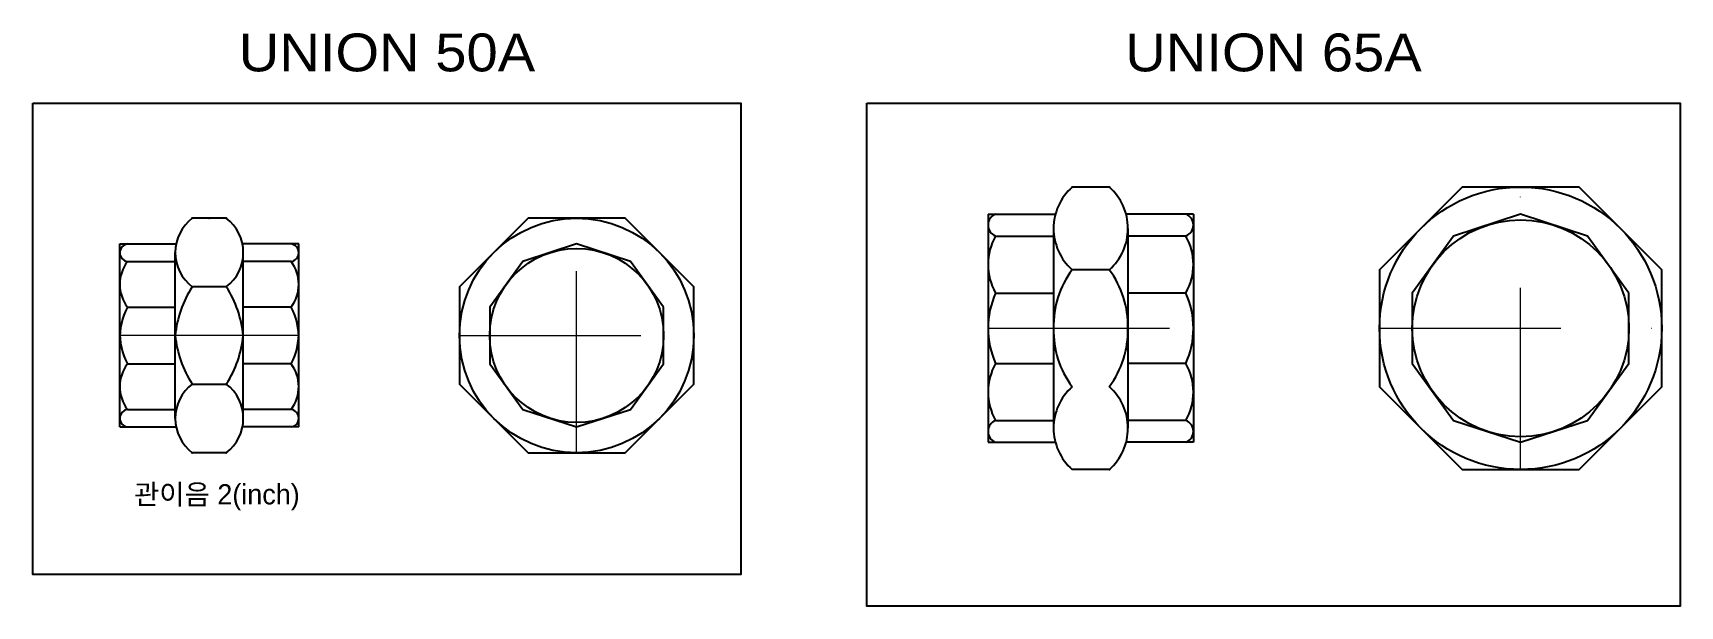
# Model space of a CAD drawing. Extents: x 0 to 90799, y 0 to 77868.
# Drawn here: x 3457 to 4111, y 56768 to 56996 of the extents above; entities that cross this region are included whole.
import ezdxf

# ---------------------------------------------------------------- set-up
doc = ezdxf.new("R2010")
doc.units = 0
doc.header["$LTSCALE"] = 30
doc.header["$MEASUREMENT"] = 0
doc.linetypes.add('DGN Style 4', pattern=[4.8, 2.4, -1.2, 0, -1.2])
doc.layers.add('L(c)', color=1, linetype='DGN Style 4', lineweight=5)
doc.layers.add('L(txt)', color=2, linetype='Continuous', lineweight=13)
doc.styles.add('ROMANS', font='romans.shx', dxfattribs={"width": 0.8})
doc.styles.add('Style-ENGINEERING', font='ENGINEERING.shx')

msp = doc.modelspace()

# ---------------------------------------------------------------- linework, layer by layer
for p, q in [((3884.54, 56934.57), (3869.79, 56934.57)), ((3534.11, 56922.21), (3520.61, 56922.21)), ((3836.42, 56923.79), (3836.42, 56833.36)), ((3836.42, 56923.79), (3863.15, 56923.79)), ((3862.42, 56918.17), (3862.42, 56838.97)), ((3917.92, 56923.79), (3891.19, 56923.79)), ((3891.92, 56918.17), (3891.92, 56838.97)), ((3917.92, 56923.79), (3917.92, 56833.36)), ((3491.86, 56839.43), (3491.86, 56911.98)), ((3491.86, 56911.98), (3514.2, 56911.98)), ((3562.86, 56911.98), (3540.52, 56911.98)), ((3562.86, 56839.43), (3562.86, 56911.98)), ((3839.42, 56915.15), (3862.42, 56915.15)), ((3914.92, 56915.15), (3891.92, 56915.15)), ((3494.86, 56905.06), (3513.86, 56905.06)), ((3513.86, 56842.83), (3513.86, 56908.59)), ((3540.86, 56842.83), (3540.86, 56908.59)), ((3559.86, 56905.06), (3540.86, 56905.06)), ((3884.54, 56901.77), (3869.79, 56901.77)), ((3534.11, 56894.97), (3520.61, 56894.97)), ((3839.42, 56892.54), (3862.42, 56892.54)), ((3914.92, 56892.54), (3891.92, 56892.54)), ((3494.86, 56886.92), (3513.86, 56886.92)), ((3559.86, 56886.92), (3540.86, 56886.92)), ((3494.86, 56864.5), (3513.86, 56864.5)), ((3559.86, 56864.5), (3540.86, 56864.5)), ((3839.42, 56864.6), (3862.42, 56864.6)), ((3914.92, 56864.6), (3891.92, 56864.6)), ((3520.61, 56856.45), (3534.11, 56856.45)), ((3494.86, 56846.36), (3513.86, 56846.36)), ((3559.86, 56846.36), (3540.86, 56846.36)), ((3839.42, 56841.99), (3862.42, 56841.99)), ((3914.92, 56841.99), (3891.92, 56841.99)), ((3491.86, 56839.43), (3514.2, 56839.43)), ((3562.86, 56839.43), (3540.52, 56839.43)), ((3836.42, 56833.36), (3863.15, 56833.36)), ((3917.92, 56833.36), (3891.19, 56833.36)), ((3534.11, 56829.21), (3520.61, 56829.21)), ((3884.54, 56822.57), (3869.79, 56822.57))]:
    msp.add_line(p, q)
at = {"flags": 128}
for points in [[(3457.39, 56967.82), (3738.35, 56967.82), (3738.35, 56780.97), (3457.39, 56780.97)], [(3788.35, 56967.82), (4111.02, 56967.82), (4111.02, 56768.45), (3788.35, 56768.45)], [(4070.94, 56822.57), (4103.75, 56855.38), (4103.75, 56901.77), (4070.94, 56934.57), (4024.55, 56934.57), (3991.75, 56901.77), (3991.75, 56855.38), (4024.55, 56822.57)], [(3692.41, 56829.21), (3719.65, 56856.45), (3719.65, 56894.97), (3692.41, 56922.21), (3653.89, 56922.21), (3626.65, 56894.97), (3626.65, 56856.45), (3653.89, 56829.21)], [(4090.75, 56892.54), (4074.32, 56915.15), (4047.75, 56923.79), (4021.17, 56915.15), (4004.75, 56892.54), (4004.75, 56864.6), (4021.17, 56841.99), (4047.75, 56833.36), (4074.32, 56841.99), (4090.75, 56864.6)], [(3707.65, 56886.92), (3694.48, 56905.06), (3673.15, 56911.98), (3651.83, 56905.06), (3638.65, 56886.92), (3638.65, 56864.5), (3651.83, 56846.36), (3673.15, 56839.43), (3694.48, 56846.36), (3707.65, 56864.5)]]:
    msp.add_lwpolyline(points, close=True, dxfattribs=at)
for centre, radius in [((4047.75, 56878.57), 56), ((3673.15, 56875.71), 46.5), ((4047.75, 56878.57), 43), ((3673.15, 56875.71), 34.5)]:
    msp.add_circle(centre, radius)
for centre, radius, start, end in [((3884.34, 56918.17), 21.93, 131.57885, 228.42115), ((3869.99, 56918.17), 21.93, 311.57885, 48.42115), ((3530.98, 56908.59), 17.12, 127.2729, 232.7271), ((3523.75, 56908.59), 17.12, 307.2729, 52.7271), ((3841.02, 56919.47), 4.61, 110.41258, 249.58742), ((3913.31, 56919.47), 4.61, 290.41258, 69.58742), ((3495.36, 56908.52), 3.5, 98.2115, 261.7885), ((3559.36, 56908.52), 3.5, 278.2115, 81.7885), ((3859.21, 56903.85), 22.79, 150.27153, 209.72847), ((3895.12, 56903.85), 22.79, 330.27153, 29.72847), ((3507.07, 56895.99), 15.21, 143.39134, 216.60866), ((3547.66, 56895.99), 15.21, 323.39134, 36.60866), ((3899.71, 56879.49), 37.3, 143.32125, 181.40332), ((3854.62, 56879.49), 37.3, 358.59668, 36.67875), ((3556.88, 56871.45), 43.23, 147.03249, 174.34145), ((3497.85, 56871.45), 43.23, 5.65855, 32.96751), ((3870.47, 56878.57), 34.05, 155.77002, 180.00734), ((3883.86, 56878.57), 34.05, 359.99266, 24.22998), ((3518.14, 56874.68), 26.3, 152.27074, 182.23604), ((3536.59, 56874.68), 26.3, 357.76396, 27.72926), ((3518.14, 56876.74), 26.3, 177.76396, 207.72926), ((3556.88, 56879.97), 43.23, 185.65855, 212.96751), ((3497.85, 56879.97), 43.23, 327.03249, 354.34145), ((3536.59, 56876.74), 26.3, 332.27074, 2.23604), ((3870.47, 56878.58), 34.05, 179.99266, 204.22998), ((3899.71, 56877.66), 37.3, 178.59668, 216.67875), ((3854.62, 56877.66), 37.3, 323.32125, 1.40332), ((3883.86, 56878.58), 34.05, 335.77002, 0.00734), ((3507.07, 56855.43), 15.21, 143.39134, 216.60866), ((3547.66, 56855.43), 15.21, 323.39134, 36.60866), ((3859.21, 56853.3), 22.79, 150.27153, 209.72847), ((3895.12, 56853.3), 22.79, 330.27153, 29.72847), ((3530.98, 56842.83), 17.12, 127.2729, 232.7271), ((3523.75, 56842.83), 17.12, 307.2729, 52.7271), ((3884.34, 56838.97), 21.93, 131.57885, 228.42115), ((3869.99, 56838.97), 21.93, 311.57885, 48.42115), ((3495.36, 56842.9), 3.5, 98.2115, 261.7885), ((3559.36, 56842.9), 3.5, 278.2115, 81.7885), ((3841.02, 56837.68), 4.61, 110.41258, 249.58742), ((3913.31, 56837.68), 4.61, 290.41258, 69.58742)]:
    msp.add_arc(centre, radius, start, end)
for p in [(3869.79, 56934.57), (3884.54, 56934.57), (3520.61, 56922.21), (3520.61, 56922.21), (3527.36, 56922.21), (3527.36, 56922.21), (3534.11, 56922.21), (3520.61, 56829.21), (3534.11, 56829.21), (3884.54, 56822.57)]:
    msp.add_point(p)
at = {"layer": 'L(c)'}
for p, q in [((4047.75, 56822.57), (4047.75, 56934.57)), ((3673.15, 56829.21), (3673.15, 56922.21)), ((3562.86, 56875.71), (3491.86, 56875.71)), ((3626.65, 56875.71), (3719.65, 56875.71)), ((3836.42, 56878.57), (3917.92, 56878.57)), ((3991.75, 56878.57), (4103.75, 56878.57))]:
    msp.add_line(p, q, dxfattribs=at)

# ---------------------------------------------------------------- texts
at = {"insert": (3497.48, 56816.74), "char_height": 7.9992, "width": 116.1891, "attachment_point": 1, "line_spacing_factor": 0.60075, "style": 'ROMANS'}
msp.add_mtext('\\Fhangul01.shx;\\W1.250000x;\\C256;관이음 2(inch)', dxfattribs=at)
at = {"layer": 'L(txt)', "char_height": 15, "attachment_point": 5, "line_spacing_factor": 0.722892, "style": 'Style-ENGINEERING'}
for s, insert in [('\\FENGINEERING.shx;\\W1.111111x;UNION 50A', (3597.87, 56987.82)), ('\\FENGINEERING.shx;\\W1.111111x;UNION 65A', (3949.69, 56987.82))]:
    msp.add_mtext(s, dxfattribs=dict(at, insert=insert))

doc.saveas('drawing.dxf')
